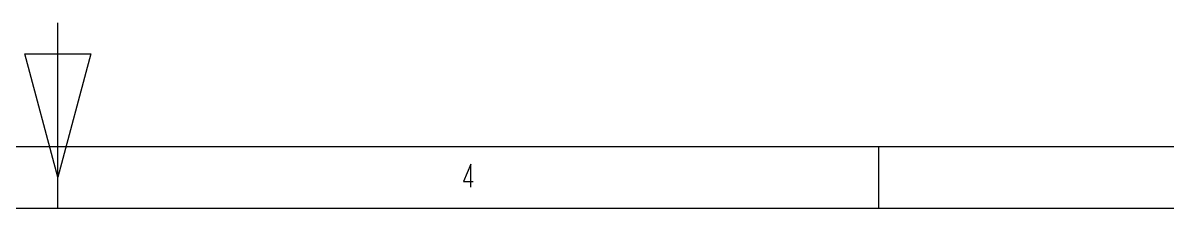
# Model space of a CAD drawing. Header units: millimetres. Extents: x -41 to 379, y -37 to 257.
# Drawn here: x 165.9 to 261.2, y -37.1 to -21.7 of the extents above; entities that cross this region are included whole.
import ezdxf
from ezdxf.lldxf.tags import DXFTag

# ---------------------------------------------------------------- set-up
doc = ezdxf.new("R2010")
doc.units = ezdxf.units.MM
doc.layers.add('EFEXPLORER-ENCLOSURE-DXF_FORMAT', color=7, linetype='Continuous')
tags = doc.linetypes.add('DASHED', pattern=[25.72, 12.86, -12.86]).pattern_tags.tags
tags[6:7] = [DXFTag(74, 4), DXFTag(75, 0), DXFTag(340, '0'), DXFTag(46, 0.0), DXFTag(50, 0.0), DXFTag(44, 0.0), DXFTag(45, 0.0)]
tags[4:5] = [DXFTag(74, 4), DXFTag(75, 0), DXFTag(340, '0'), DXFTag(46, 0.0), DXFTag(50, 0.0), DXFTag(44, 0.0), DXFTag(45, 0.0)]

msp = doc.modelspace()

# ---------------------------------------------------------------- linework, layer by layer
at = {"layer": 'EFEXPLORER-ENCLOSURE-DXF_FORMAT', "color": 18, "linetype": 'Continuous'}
for p, q in [((168.856, -37.093), (168.856, -21.727)), ((166.111, -24.288), (171.601, -24.288)), ((168.856, -34.532), (166.111, -24.288)), ((171.601, -24.288), (168.856, -34.532))]:
    msp.add_line(p, q, dxfattribs=at)
at = {"layer": 'EFEXPLORER-ENCLOSURE-DXF_FORMAT', "color": 7, "linetype": 'Continuous'}
for p, q in [((-36.022, -31.971), (373.734, -31.971)), ((237.183, -37.093), (237.183, -31.971))]:
    msp.add_line(p, q, dxfattribs=at)
at = {"layer": 'EFEXPLORER-ENCLOSURE-DXF_FORMAT', "color": 18, "linetype": 'DASHED'}
msp.add_line((-41.144, -37.093), (368.612, -37.093), dxfattribs=at)
at = {"layer": 'EFEXPLORER-ENCLOSURE-DXF_FORMAT', "color": 7, "linetype": 'Continuous'}
msp.add_lwpolyline([(203.231, -35.36), (203.231, -33.463), (202.609, -34.886), (203.409, -34.886)], dxfattribs=at)

doc.saveas('drawing.dxf')
